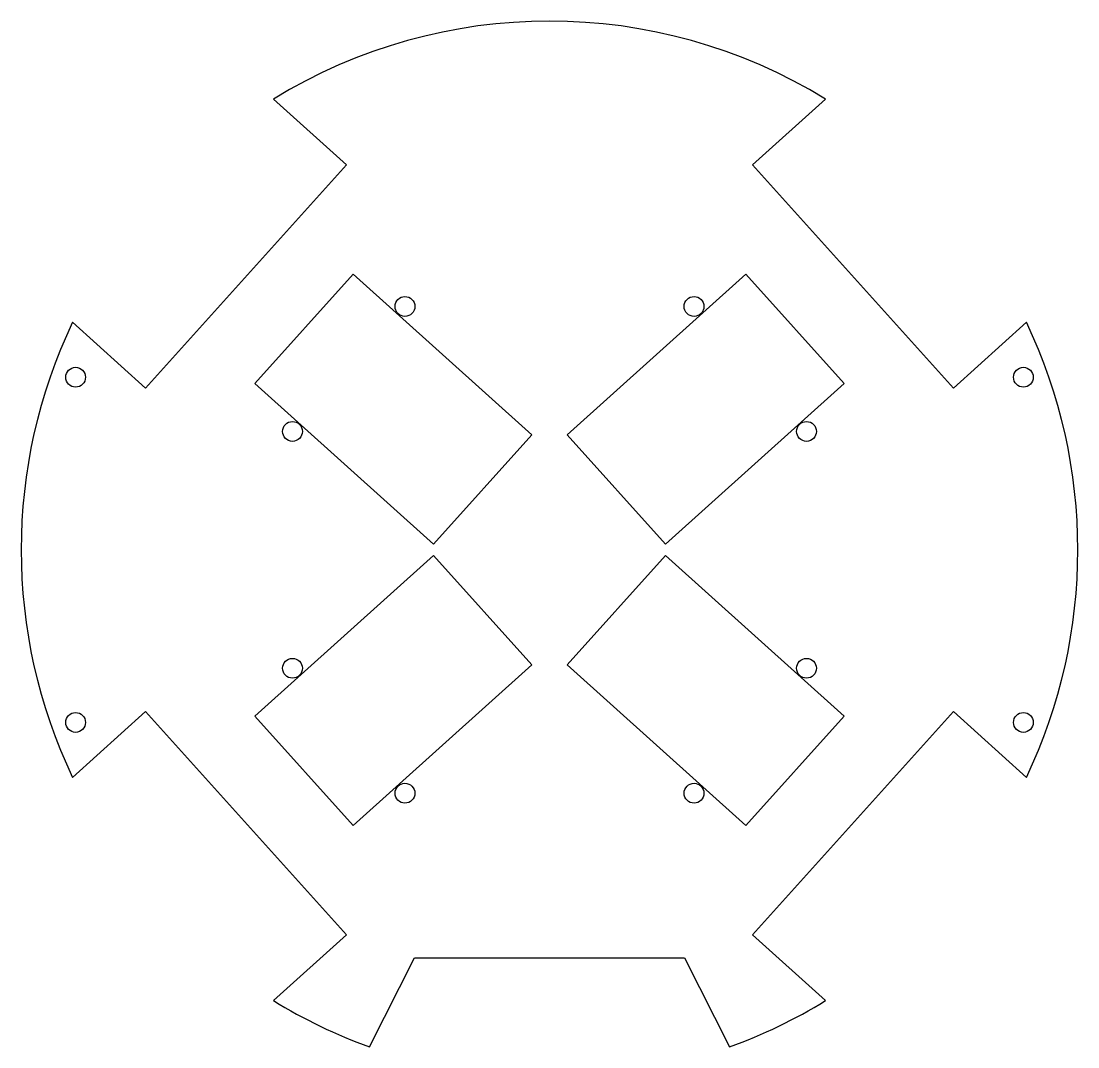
# Model space of a CAD drawing. Header units: millimetres. Extents: x -88 to 88, y -83 to 88.
import ezdxf

# ---------------------------------------------------------------- set-up
doc = ezdxf.new("R2010")
doc.units = ezdxf.units.MM
doc.layers.get('0').update_dxf_attribs({"linetype": 'CONTINUOUS'})

msp = doc.modelspace()

# ---------------------------------------------------------------- linework, layer by layer
for p, q in [((-49.07, 27.7), (-32.68, 45.91)), ((-32.68, 45.91), (-2.95, 19.14)), ((2.95, 19.14), (32.68, 45.91)), ((32.68, 45.91), (49.07, 27.7)), ((-19.34, 0.93), (-49.07, 27.7)), ((49.07, 27.7), (19.34, 0.93)), ((-2.95, 19.14), (-19.34, 0.93)), ((19.34, 0.93), (2.95, 19.14)), ((-19.34, -0.93), (-49.07, -27.7)), ((-2.95, -19.14), (-19.34, -0.93)), ((19.34, -0.93), (2.95, -19.14)), ((49.07, -27.7), (19.34, -0.93)), ((-32.68, -45.91), (-2.95, -19.14)), ((2.95, -19.14), (32.68, -45.91)), ((-49.07, -27.7), (-32.68, -45.91)), ((32.68, -45.91), (49.07, -27.7))]:
    msp.add_line(p, q)
msp.add_lwpolyline([(-79.43, 37.88, 0.226235), (-79.43, -37.88), (-67.26, -26.92), (-33.81, -64.08), (-45.97, -75.04, 0.050497), (-30, -82.73), (-22.5, -67.93), (22.5, -67.93), (30, -82.73, 0.050497), (45.97, -75.04), (33.81, -64.08), (67.26, -26.92), (79.43, -37.88, 0.226235), (79.43, 37.88), (67.26, 26.92), (33.81, 64.08), (45.97, 75.04, 0.281987), (-45.97, 75.04), (-33.81, 64.08), (-67.26, 26.92)], format="xyb", close=True)
for centre in [(-24.07, 40.51), (24.07, 40.51), (-78.93, 28.73), (78.93, 28.73), (-42.81, 19.71), (42.81, 19.71), (-42.81, -19.71), (42.81, -19.71), (-78.93, -28.73), (78.93, -28.73), (-24.07, -40.51), (24.07, -40.51)]:
    msp.add_circle(centre, 1.65)

doc.saveas('drawing.dxf')
